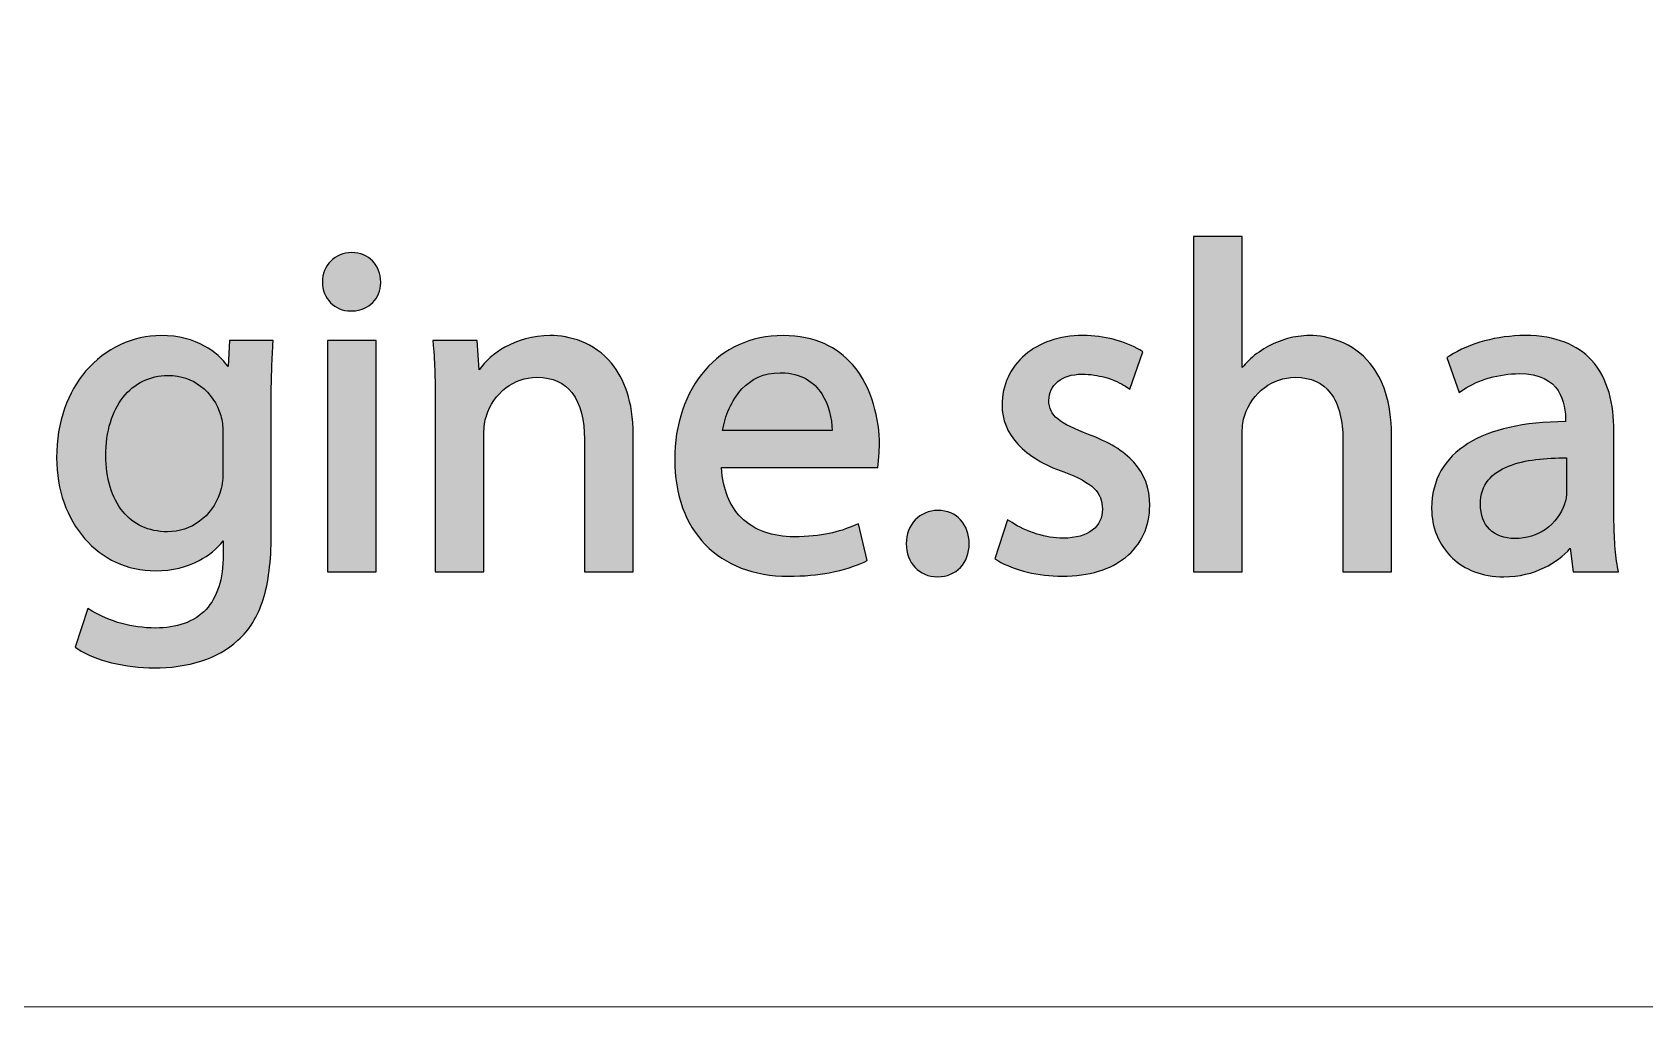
# Model space of a CAD drawing. Header units: millimetres. Extents: x -96.3 to -56.5, y -28.2 to 11.6.
# Drawn here: x -84.72 to -70.9, y -28.16 to -19.81 of the extents above; entities that cross this region are included whole.
import ezdxf

# ---------------------------------------------------------------- set-up
doc = ezdxf.new("R2010")
doc.units = ezdxf.units.MM
doc.header["$MEASUREMENT"] = 0
doc.layers.add('Layer 1', color=7, linetype='Continuous')

msp = doc.modelspace()

# ---------------------------------------------------------------- hatches: boundary and pattern name
at = {"layer": 'Layer 1', "true_color": 0x373435}
h = msp.add_hatch(color=250, dxfattribs=at)
edge = h.paths.add_edge_path()
edge.add_spline(control_points=[(-74.3822, -24.4318), (-74.3822, -24.4318), (-74.7641, -24.4318), (-74.7641, -24.4318), (-74.7641, -24.4318), (-74.7641, -21.5588), (-74.7641, -21.5588), (-74.7641, -21.5588), (-74.3471, -21.5588), (-74.3471, -21.5588), (-74.3471, -21.5588), (-74.3471, -22.6832), (-74.3471, -22.6832), (-74.3307, -22.6626), (-74.3129, -22.6428), (-74.2939, -22.624), (-74.2498, -22.5806), (-74.1988, -22.5422), (-74.143, -22.511), (-74.0871, -22.479), (-74.0257, -22.4524), (-73.9606, -22.4344), (-73.8999, -22.4176), (-73.8359, -22.408), (-73.7702, -22.408), (-73.6131, -22.408), (-73.4007, -22.4645), (-73.2505, -22.6487), (-73.1435, -22.7797), (-73.0683, -22.975), (-73.0683, -23.2599), (-73.0683, -23.2599), (-73.0683, -24.4318), (-73.0683, -24.4318), (-73.0683, -24.4318), (-73.4852, -24.4318), (-73.4852, -24.4318), (-73.4852, -24.4318), (-73.4852, -23.2991), (-73.4852, -23.2991), (-73.4852, -23.1407), (-73.5165, -22.9961), (-73.5929, -22.8981), (-73.6566, -22.8163), (-73.7539, -22.7658), (-73.8932, -22.7658), (-73.993, -22.7658), (-74.0827, -22.7994), (-74.1554, -22.8538), (-74.235, -22.9132), (-74.2946, -22.9975), (-74.3256, -23.0898), (-74.3256, -23.0898), (-74.3262, -23.0916), (-74.3262, -23.0916), (-74.3345, -23.1122), (-74.3399, -23.1342), (-74.3429, -23.1583), (-74.346, -23.1832), (-74.3471, -23.2117), (-74.3471, -23.2442), (-74.3471, -23.2442), (-74.3471, -24.4318), (-74.3471, -24.4318), (-74.3471, -24.4318), (-74.3822, -24.4318), (-74.3822, -24.4318)], knot_values=[0, 0, 0, 0, 0.0454545, 0.0454545, 0.0454545, 0.0909091, 0.0909091, 0.0909091, 0.1363636, 0.1363636, 0.1363636, 0.1818182, 0.1818182, 0.1818182, 0.2272727, 0.2272727, 0.2272727, 0.2727273, 0.2727273, 0.2727273, 0.3181818, 0.3181818, 0.3181818, 0.3636364, 0.3636364, 0.3636364, 0.4090909, 0.4090909, 0.4090909, 0.4545455, 0.4545455, 0.4545455, 0.5, 0.5, 0.5, 0.5454545, 0.5454545, 0.5454545, 0.5909091, 0.5909091, 0.5909091, 0.6363636, 0.6363636, 0.6363636, 0.6818182, 0.6818182, 0.6818182, 0.7272727, 0.7272727, 0.7272727, 0.7727273, 0.7727273, 0.7727273, 0.8181818, 0.8181818, 0.8181818, 0.8636364, 0.8636364, 0.8636364, 0.9090909, 0.9090909, 0.9090909, 0.9545455, 0.9545455, 0.9545455, 1, 1, 1, 1], degree=3, periodic=1)
h = msp.add_hatch(color=250, dxfattribs=at)
edge = h.paths.add_edge_path()
edge.add_spline(control_points=[(-82.1605, -21.7695), (-82.1158, -21.7247), (-82.0531, -21.6976), (-81.9806, -21.6976), (-81.9072, -21.6976), (-81.8459, -21.7243), (-81.8028, -21.7684), (-81.758, -21.8139), (-81.7329, -21.8778), (-81.7329, -21.9497), (-81.7329, -21.9497), (-81.7328, -21.9576), (-81.7328, -21.9576), (-81.7327, -22.0234), (-81.7569, -22.0818), (-81.7998, -22.1248), (-81.8423, -22.1674), (-81.9029, -22.1944), (-81.9762, -22.1971), (-81.9762, -22.1971), (-81.9879, -22.1973), (-81.9879, -22.1973), (-82.059, -22.1974), (-82.1195, -22.1704), (-82.1627, -22.1265), (-82.2068, -22.0817), (-82.2327, -22.0191), (-82.2327, -21.9497), (-82.2327, -21.8784), (-82.2058, -21.8148), (-82.1605, -21.7695)], knot_values=[0, 0, 0, 0, 0.1, 0.1, 0.1, 0.2, 0.2, 0.2, 0.3, 0.3, 0.3, 0.4, 0.4, 0.4, 0.5, 0.5, 0.5, 0.6, 0.6, 0.6, 0.7, 0.7, 0.7, 0.8, 0.8, 0.8, 0.9, 0.9, 0.9, 1, 1, 1, 1], degree=3, periodic=1)
h = msp.add_hatch(color=250, dxfattribs=at)
edge = h.paths.add_edge_path()
edge.add_spline(control_points=[(-83.0407, -22.6744), (-83.0407, -22.6744), (-83.0284, -22.4517), (-83.0284, -22.4517), (-83.0284, -22.4517), (-82.6538, -22.4517), (-82.6538, -22.4517), (-82.6538, -22.4517), (-82.656, -22.4887), (-82.656, -22.4887), (-82.66, -22.5581), (-82.6639, -22.6316), (-82.6668, -22.7146), (-82.6696, -22.7978), (-82.6716, -22.894), (-82.6716, -23.0115), (-82.6716, -23.0115), (-82.6716, -24.1203), (-82.6716, -24.1203), (-82.6716, -24.3431), (-82.694, -24.5236), (-82.7401, -24.6697), (-82.787, -24.8185), (-82.8588, -24.9322), (-82.9563, -25.0192), (-83.0452, -25.102), (-83.1519, -25.159), (-83.2649, -25.196), (-83.398, -25.2397), (-83.5407, -25.2564), (-83.6745, -25.2564), (-83.7949, -25.2564), (-83.9224, -25.2413), (-84.0393, -25.2124), (-84.1498, -25.185), (-84.2514, -25.1447), (-84.3295, -25.0926), (-84.3295, -25.0926), (-84.3517, -25.0777), (-84.3517, -25.0777), (-84.3517, -25.0777), (-84.2421, -24.7464), (-84.2421, -24.7464), (-84.2421, -24.7464), (-84.2045, -24.7697), (-84.2045, -24.7697), (-84.1386, -24.8105), (-84.0523, -24.8496), (-83.9503, -24.8769), (-83.8644, -24.8998), (-83.7672, -24.9144), (-83.6622, -24.9144), (-83.4846, -24.9144), (-83.3323, -24.866), (-83.2295, -24.7546), (-83.1367, -24.6538), (-83.0819, -24.5002), (-83.0819, -24.2825), (-83.0819, -24.2825), (-83.0819, -24.168), (-83.0819, -24.168), (-83.1364, -24.2342), (-83.206, -24.2925), (-83.2898, -24.3367), (-83.3928, -24.3909), (-83.5175, -24.424), (-83.6622, -24.424), (-83.9084, -24.424), (-84.1199, -24.32), (-84.2702, -24.1477), (-84.4214, -23.9744), (-84.5107, -23.7319), (-84.5107, -23.4568), (-84.5107, -23.1427), (-84.413, -22.8918), (-84.2625, -22.7145), (-84.093, -22.5147), (-83.8561, -22.408), (-83.6152, -22.408), (-83.4626, -22.408), (-83.3395, -22.4437), (-83.2423, -22.4977), (-83.1556, -22.5459), (-83.0893, -22.6088), (-83.0407, -22.6744)], knot_values=[0, 0, 0, 0, 0.0357143, 0.0357143, 0.0357143, 0.0714286, 0.0714286, 0.0714286, 0.1071429, 0.1071429, 0.1071429, 0.1428571, 0.1428571, 0.1428571, 0.1785714, 0.1785714, 0.1785714, 0.2142857, 0.2142857, 0.2142857, 0.25, 0.25, 0.25, 0.2857143, 0.2857143, 0.2857143, 0.3214286, 0.3214286, 0.3214286, 0.3571429, 0.3571429, 0.3571429, 0.3928571, 0.3928571, 0.3928571, 0.4285714, 0.4285714, 0.4285714, 0.4642857, 0.4642857, 0.4642857, 0.5, 0.5, 0.5, 0.5357143, 0.5357143, 0.5357143, 0.5714286, 0.5714286, 0.5714286, 0.6071429, 0.6071429, 0.6071429, 0.6428571, 0.6428571, 0.6428571, 0.6785714, 0.6785714, 0.6785714, 0.7142857, 0.7142857, 0.7142857, 0.75, 0.75, 0.75, 0.7857143, 0.7857143, 0.7857143, 0.8214286, 0.8214286, 0.8214286, 0.8571429, 0.8571429, 0.8571429, 0.8928571, 0.8928571, 0.8928571, 0.9285714, 0.9285714, 0.9285714, 0.9642857, 0.9642857, 0.9642857, 1, 1, 1, 1], degree=3, periodic=1)
h = msp.add_hatch(color=250, dxfattribs=at)
edge = h.paths.add_edge_path()
edge.add_spline(control_points=[(-81.7721, -22.4867), (-81.7721, -22.4867), (-81.7721, -24.4318), (-81.7721, -24.4318), (-81.7721, -24.4318), (-82.1891, -24.4318), (-82.1891, -24.4318), (-82.1891, -24.4318), (-82.1891, -22.4517), (-82.1891, -22.4517), (-82.1891, -22.4517), (-81.7721, -22.4517), (-81.7721, -22.4517), (-81.7721, -22.4517), (-81.7721, -22.4867), (-81.7721, -22.4867)], knot_values=[0, 0, 0, 0, 0.2, 0.2, 0.2, 0.4, 0.4, 0.4, 0.6, 0.6, 0.6, 0.8, 0.8, 0.8, 1, 1, 1, 1], degree=3, periodic=1)
h = msp.add_hatch(color=250, dxfattribs=at)
edge = h.paths.add_edge_path()
edge.add_spline(control_points=[(-80.883, -24.4318), (-80.883, -24.4318), (-81.2648, -24.4318), (-81.2648, -24.4318), (-81.2648, -24.4318), (-81.2648, -23.0037), (-81.2648, -23.0037), (-81.2648, -22.9036), (-81.2659, -22.8137), (-81.2685, -22.7313), (-81.2711, -22.6481), (-81.2754, -22.5688), (-81.2816, -22.4893), (-81.2816, -22.4893), (-81.2844, -22.4517), (-81.2844, -22.4517), (-81.2844, -22.4517), (-80.9047, -22.4517), (-80.9047, -22.4517), (-80.9047, -22.4517), (-80.8897, -22.7026), (-80.8897, -22.7026), (-80.8351, -22.6291), (-80.7605, -22.5604), (-80.6683, -22.5081), (-80.5613, -22.4472), (-80.4301, -22.408), (-80.2787, -22.408), (-80.1176, -22.408), (-79.9043, -22.4642), (-79.7533, -22.646), (-79.6449, -22.7766), (-79.569, -22.9714), (-79.569, -23.2555), (-79.569, -23.2555), (-79.569, -24.4318), (-79.569, -24.4318), (-79.569, -24.4318), (-79.986, -24.4318), (-79.986, -24.4318), (-79.986, -24.4318), (-79.986, -23.2957), (-79.986, -23.2957), (-79.986, -23.1376), (-80.0172, -22.9942), (-80.0934, -22.897), (-80.157, -22.8158), (-80.2543, -22.7658), (-80.394, -22.7658), (-80.4954, -22.7658), (-80.5861, -22.8005), (-80.659, -22.8561), (-80.7385, -22.9169), (-80.7973, -23.003), (-80.8261, -23.0968), (-80.8261, -23.0968), (-80.8266, -23.0982), (-80.8266, -23.0982), (-80.8407, -23.1377), (-80.8479, -23.1918), (-80.8479, -23.2476), (-80.8479, -23.2476), (-80.8479, -24.4318), (-80.8479, -24.4318), (-80.8479, -24.4318), (-80.883, -24.4318), (-80.883, -24.4318)], knot_values=[0, 0, 0, 0, 0.0454545, 0.0454545, 0.0454545, 0.0909091, 0.0909091, 0.0909091, 0.1363636, 0.1363636, 0.1363636, 0.1818182, 0.1818182, 0.1818182, 0.2272727, 0.2272727, 0.2272727, 0.2727273, 0.2727273, 0.2727273, 0.3181818, 0.3181818, 0.3181818, 0.3636364, 0.3636364, 0.3636364, 0.4090909, 0.4090909, 0.4090909, 0.4545455, 0.4545455, 0.4545455, 0.5, 0.5, 0.5, 0.5454545, 0.5454545, 0.5454545, 0.5909091, 0.5909091, 0.5909091, 0.6363636, 0.6363636, 0.6363636, 0.6818182, 0.6818182, 0.6818182, 0.7272727, 0.7272727, 0.7272727, 0.7727273, 0.7727273, 0.7727273, 0.8181818, 0.8181818, 0.8181818, 0.8636364, 0.8636364, 0.8636364, 0.9090909, 0.9090909, 0.9090909, 0.9545455, 0.9545455, 0.9545455, 1, 1, 1, 1], degree=3, periodic=1)
h = msp.add_hatch(color=250, dxfattribs=at)
edge = h.paths.add_edge_path()
edge.add_spline(control_points=[(-77.4667, -23.4854), (-77.4667, -23.4854), (-77.4723, -23.54), (-77.4723, -23.54), (-77.4723, -23.54), (-78.8104, -23.54), (-78.8104, -23.54), (-78.8006, -23.7307), (-78.7388, -23.8703), (-78.6448, -23.9652), (-78.5306, -24.0806), (-78.3673, -24.1323), (-78.1909, -24.1323), (-78.069, -24.1323), (-77.9717, -24.122), (-77.8894, -24.1049), (-77.8075, -24.0879), (-77.7391, -24.0639), (-77.6754, -24.0366), (-77.6754, -24.0366), (-77.6373, -24.0203), (-77.6373, -24.0203), (-77.6373, -24.0203), (-77.5616, -24.3371), (-77.5616, -24.3371), (-77.5616, -24.3371), (-77.588, -24.3492), (-77.588, -24.3492), (-77.659, -24.3815), (-77.7587, -24.4162), (-77.8871, -24.4402), (-77.9864, -24.4587), (-78.1033, -24.4709), (-78.2379, -24.4709), (-78.5387, -24.4709), (-78.7804, -24.3727), (-78.9482, -24.2006), (-79.1195, -24.0251), (-79.2128, -23.7735), (-79.2128, -23.4725), (-79.2128, -23.1685), (-79.1205, -22.8969), (-78.9527, -22.7043), (-78.7925, -22.5201), (-78.5638, -22.408), (-78.2816, -22.408), (-78.0073, -22.408), (-77.8172, -22.5106), (-77.6891, -22.6566), (-77.5153, -22.8547), (-77.4576, -23.133), (-77.4576, -23.3427), (-77.4576, -23.4012), (-77.4629, -23.4496), (-77.4667, -23.4854)], knot_values=[0, 0, 0, 0, 0.0555556, 0.0555556, 0.0555556, 0.1111111, 0.1111111, 0.1111111, 0.1666667, 0.1666667, 0.1666667, 0.2222222, 0.2222222, 0.2222222, 0.2777778, 0.2777778, 0.2777778, 0.3333333, 0.3333333, 0.3333333, 0.3888889, 0.3888889, 0.3888889, 0.4444444, 0.4444444, 0.4444444, 0.5, 0.5, 0.5, 0.5555556, 0.5555556, 0.5555556, 0.6111111, 0.6111111, 0.6111111, 0.6666667, 0.6666667, 0.6666667, 0.7222222, 0.7222222, 0.7222222, 0.7777778, 0.7777778, 0.7777778, 0.8333333, 0.8333333, 0.8333333, 0.8888889, 0.8888889, 0.8888889, 0.9444444, 0.9444444, 0.9444444, 1, 1, 1, 1], degree=3, periodic=1)
h = msp.add_hatch(color=250, dxfattribs=at)
edge = h.paths.add_edge_path()
edge.add_spline(control_points=[(-76.1878, -24.436), (-76.285, -24.4124), (-76.3725, -24.378), (-76.444, -24.3364), (-76.444, -24.3364), (-76.4684, -24.3221), (-76.4684, -24.3221), (-76.4684, -24.3221), (-76.3594, -23.9866), (-76.3594, -23.9866), (-76.3594, -23.9866), (-76.3212, -24.0116), (-76.3212, -24.0116), (-76.2678, -24.0464), (-76.1914, -24.0829), (-76.1055, -24.1088), (-76.0349, -24.1305), (-75.958, -24.1445), (-75.8826, -24.1445), (-75.7708, -24.1445), (-75.688, -24.1187), (-75.6328, -24.0765), (-75.5744, -24.0319), (-75.5462, -23.9674), (-75.5462, -23.8954), (-75.5462, -23.8226), (-75.5676, -23.7662), (-75.6168, -23.7184), (-75.6694, -23.667), (-75.7542, -23.6228), (-75.8775, -23.5771), (-76.0513, -23.5154), (-76.1811, -23.4358), (-76.2685, -23.3425), (-76.3614, -23.2431), (-76.4066, -23.1287), (-76.4066, -23.0037), (-76.4066, -22.8347), (-76.336, -22.681), (-76.2077, -22.5719), (-76.0887, -22.4706), (-75.92, -22.408), (-75.7125, -22.408), (-75.6195, -22.408), (-75.5314, -22.4204), (-75.453, -22.4402), (-75.3625, -22.463), (-75.2842, -22.496), (-75.2247, -22.5317), (-75.2247, -22.5317), (-75.2004, -22.5462), (-75.2004, -22.5462), (-75.2004, -22.5462), (-75.3111, -22.8663), (-75.3111, -22.8663), (-75.3111, -22.8663), (-75.3483, -22.843), (-75.3483, -22.843), (-75.3889, -22.8176), (-75.4496, -22.7871), (-75.526, -22.7656), (-75.5825, -22.7498), (-75.6479, -22.7389), (-75.7204, -22.7389), (-75.8102, -22.7389), (-75.8805, -22.7631), (-75.9286, -22.8021), (-75.9786, -22.8427), (-76.0053, -22.9002), (-76.0053, -22.9634), (-76.0053, -23.0313), (-75.9805, -23.0805), (-75.9295, -23.1225), (-75.8734, -23.1688), (-75.7853, -23.2089), (-75.6643, -23.2551), (-75.4939, -23.3202), (-75.364, -23.3962), (-75.2761, -23.4935), (-75.186, -23.5928), (-75.1404, -23.713), (-75.1404, -23.8641), (-75.1404, -24.046), (-75.2128, -24.201), (-75.348, -24.3091), (-75.4758, -24.4113), (-75.6598, -24.4709), (-75.8904, -24.4709), (-75.9947, -24.4709), (-76.0957, -24.4582), (-76.1878, -24.436)], knot_values=[0, 0, 0, 0, 0.0333333, 0.0333333, 0.0333333, 0.0666667, 0.0666667, 0.0666667, 0.1, 0.1, 0.1, 0.1333333, 0.1333333, 0.1333333, 0.1666667, 0.1666667, 0.1666667, 0.2, 0.2, 0.2, 0.2333333, 0.2333333, 0.2333333, 0.2666667, 0.2666667, 0.2666667, 0.3, 0.3, 0.3, 0.3333333, 0.3333333, 0.3333333, 0.3666667, 0.3666667, 0.3666667, 0.4, 0.4, 0.4, 0.4333333, 0.4333333, 0.4333333, 0.4666667, 0.4666667, 0.4666667, 0.5, 0.5, 0.5, 0.5333333, 0.5333333, 0.5333333, 0.5666667, 0.5666667, 0.5666667, 0.6, 0.6, 0.6, 0.6333333, 0.6333333, 0.6333333, 0.6666667, 0.6666667, 0.6666667, 0.7, 0.7, 0.7, 0.7333333, 0.7333333, 0.7333333, 0.7666667, 0.7666667, 0.7666667, 0.8, 0.8, 0.8, 0.8333333, 0.8333333, 0.8333333, 0.8666667, 0.8666667, 0.8666667, 0.9, 0.9, 0.9, 0.9333333, 0.9333333, 0.9333333, 0.9666667, 0.9666667, 0.9666667, 1, 1, 1, 1], degree=3, periodic=1)
h = msp.add_hatch(color=250, dxfattribs=at)
edge = h.paths.add_edge_path()
edge.add_spline(control_points=[(-71.1549, -24.1791), (-71.15, -24.2557), (-71.1423, -24.3276), (-71.1309, -24.3905), (-71.1309, -24.3905), (-71.1236, -24.4318), (-71.1236, -24.4318), (-71.1236, -24.4318), (-71.5121, -24.4318), (-71.5121, -24.4318), (-71.5121, -24.4318), (-71.5354, -24.2311), (-71.5354, -24.2311), (-71.5927, -24.2951), (-71.6676, -24.3535), (-71.7575, -24.3973), (-71.8561, -24.4451), (-71.9728, -24.4754), (-72.1042, -24.4754), (-72.2943, -24.4754), (-72.4419, -24.4122), (-72.5455, -24.315), (-72.6643, -24.2036), (-72.7244, -24.0476), (-72.7244, -23.891), (-72.7244, -23.891), (-72.7244, -23.8875), (-72.7244, -23.8875), (-72.7233, -23.6466), (-72.6156, -23.4596), (-72.4126, -23.3333), (-72.2182, -23.2124), (-71.9357, -23.1479), (-71.5753, -23.1455), (-71.5753, -23.1455), (-71.5753, -23.1413), (-71.5753, -23.1413), (-71.5753, -23.0671), (-71.5854, -22.9634), (-71.6401, -22.8803), (-71.6938, -22.7986), (-71.7934, -22.7344), (-71.9743, -22.7344), (-72.0593, -22.7344), (-72.1462, -22.7474), (-72.2277, -22.7708), (-72.3106, -22.7943), (-72.388, -22.8288), (-72.452, -22.8707), (-72.452, -22.8707), (-72.4895, -22.8953), (-72.4895, -22.8953), (-72.4895, -22.8953), (-72.5927, -22.5975), (-72.5927, -22.5975), (-72.5927, -22.5975), (-72.5695, -22.5826), (-72.5695, -22.5826), (-72.4859, -22.5287), (-72.383, -22.484), (-72.2698, -22.4536), (-72.1618, -22.4245), (-72.0436, -22.408), (-71.9229, -22.408), (-71.6541, -22.408), (-71.4738, -22.4902), (-71.3561, -22.6167), (-71.2082, -22.7759), (-71.1616, -23.0029), (-71.1616, -23.2241), (-71.1616, -23.2241), (-71.1616, -23.9391), (-71.1616, -23.9391), (-71.1616, -24.0214), (-71.1597, -24.1027), (-71.1549, -24.1791)], knot_values=[0, 0, 0, 0, 0.04, 0.04, 0.04, 0.08, 0.08, 0.08, 0.12, 0.12, 0.12, 0.16, 0.16, 0.16, 0.2, 0.2, 0.2, 0.24, 0.24, 0.24, 0.28, 0.28, 0.28, 0.32, 0.32, 0.32, 0.36, 0.36, 0.36, 0.4, 0.4, 0.4, 0.44, 0.44, 0.44, 0.48, 0.48, 0.48, 0.52, 0.52, 0.52, 0.56, 0.56, 0.56, 0.6, 0.6, 0.6, 0.64, 0.64, 0.64, 0.68, 0.68, 0.68, 0.72, 0.72, 0.72, 0.76, 0.76, 0.76, 0.8, 0.8, 0.8, 0.84, 0.84, 0.84, 0.88, 0.88, 0.88, 0.92, 0.92, 0.92, 0.96, 0.96, 0.96, 1, 1, 1, 1], degree=3, periodic=1)
h = msp.add_hatch(color=250, dxfattribs=at)
edge = h.paths.add_edge_path()
edge.add_spline(control_points=[(-83.092, -23.6762), (-83.0873, -23.6447), (-83.0852, -23.6128), (-83.0852, -23.5832), (-83.0852, -23.5832), (-83.0852, -23.2397), (-83.0852, -23.2397), (-83.0852, -23.2113), (-83.0863, -23.185), (-83.0892, -23.1608), (-83.0919, -23.1371), (-83.0966, -23.1145), (-83.1036, -23.0929), (-83.1345, -22.9932), (-83.1932, -22.9032), (-83.2761, -22.8405), (-83.3502, -22.7845), (-83.4444, -22.75), (-83.5559, -22.75), (-83.7123, -22.75), (-83.8463, -22.8172), (-83.9403, -22.9368), (-84.034, -23.056), (-84.0892, -23.2276), (-84.0892, -23.4379), (-84.0892, -23.6266), (-84.0398, -23.7983), (-83.9415, -23.9178), (-83.8541, -24.0239), (-83.7265, -24.0898), (-83.5593, -24.0898), (-83.4591, -24.0898), (-83.3633, -24.0577), (-83.2845, -23.9994), (-83.2073, -23.9424), (-83.1457, -23.86), (-83.1113, -23.7579), (-83.1027, -23.7324), (-83.0963, -23.7045), (-83.092, -23.6762)], knot_values=[0, 0, 0, 0, 0.0769231, 0.0769231, 0.0769231, 0.1538462, 0.1538462, 0.1538462, 0.2307692, 0.2307692, 0.2307692, 0.3076923, 0.3076923, 0.3076923, 0.3846154, 0.3846154, 0.3846154, 0.4615385, 0.4615385, 0.4615385, 0.5384615, 0.5384615, 0.5384615, 0.6153846, 0.6153846, 0.6153846, 0.6923077, 0.6923077, 0.6923077, 0.7692308, 0.7692308, 0.7692308, 0.8461538, 0.8461538, 0.8461538, 0.9230769, 0.9230769, 0.9230769, 1, 1, 1, 1], degree=3, periodic=1)
h = msp.add_hatch(color=250, dxfattribs=at)
edge = h.paths.add_edge_path()
edge.add_spline(control_points=[(-78.6358, -22.8653), (-78.7289, -22.964), (-78.7813, -23.0996), (-78.8017, -23.2204), (-78.8017, -23.2204), (-77.8626, -23.2204), (-77.8626, -23.2204), (-77.8659, -23.1209), (-77.8901, -23.0026), (-77.9519, -22.9069), (-78.0172, -22.8059), (-78.1262, -22.7291), (-78.3, -22.7266), (-78.3, -22.7266), (-78.3095, -22.7265), (-78.3095, -22.7265), (-78.4512, -22.7266), (-78.5583, -22.7832), (-78.6358, -22.8653)], knot_values=[0, 0, 0, 0, 0.1666667, 0.1666667, 0.1666667, 0.3333333, 0.3333333, 0.3333333, 0.5, 0.5, 0.5, 0.6666667, 0.6666667, 0.6666667, 0.8333333, 0.8333333, 0.8333333, 1, 1, 1, 1], degree=3, periodic=1)
h = msp.add_hatch(color=250, dxfattribs=at)
edge = h.paths.add_edge_path()
edge.add_spline(control_points=[(-71.572, -23.8009), (-71.5692, -23.7849), (-71.5675, -23.7688), (-71.5675, -23.7534), (-71.5675, -23.7534), (-71.5675, -23.4566), (-71.5675, -23.4566), (-71.7429, -23.4553), (-71.9256, -23.4714), (-72.0661, -23.5276), (-72.2077, -23.5844), (-72.3062, -23.6841), (-72.3062, -23.8518), (-72.3062, -23.948), (-72.2767, -24.0196), (-72.2291, -24.0678), (-72.1758, -24.1216), (-72.0984, -24.1479), (-72.0135, -24.1479), (-71.9071, -24.1479), (-71.8186, -24.117), (-71.7495, -24.0692), (-71.6684, -24.0132), (-71.613, -23.9333), (-71.5857, -23.8529), (-71.5799, -23.8361), (-71.5752, -23.8183), (-71.572, -23.8009)], knot_values=[0, 0, 0, 0, 0.1111111, 0.1111111, 0.1111111, 0.2222222, 0.2222222, 0.2222222, 0.3333333, 0.3333333, 0.3333333, 0.4444444, 0.4444444, 0.4444444, 0.5555556, 0.5555556, 0.5555556, 0.6666667, 0.6666667, 0.6666667, 0.7777778, 0.7777778, 0.7777778, 0.8888889, 0.8888889, 0.8888889, 1, 1, 1, 1], degree=3, periodic=1)
h = msp.add_hatch(color=250, dxfattribs=at)
edge = h.paths.add_edge_path()
edge.add_spline(control_points=[(-76.7634, -24.396), (-76.8106, -24.4456), (-76.8776, -24.4754), (-76.959, -24.4754), (-77.0378, -24.4754), (-77.1048, -24.4451), (-77.1523, -24.3946), (-77.2001, -24.3437), (-77.2279, -24.2727), (-77.2279, -24.192), (-77.2279, -24.1096), (-77.1995, -24.0389), (-77.1515, -23.9886), (-77.103, -23.9374), (-77.0345, -23.9074), (-76.9556, -23.9074), (-76.8764, -23.9074), (-76.8094, -23.9371), (-76.7621, -23.9879), (-76.715, -24.0384), (-76.6878, -24.1094), (-76.6878, -24.192), (-76.6878, -24.2733), (-76.7147, -24.345), (-76.7634, -24.396)], knot_values=[0, 0, 0, 0, 0.125, 0.125, 0.125, 0.25, 0.25, 0.25, 0.375, 0.375, 0.375, 0.5, 0.5, 0.5, 0.625, 0.625, 0.625, 0.75, 0.75, 0.75, 0.875, 0.875, 0.875, 1, 1, 1, 1], degree=3, periodic=1)

# ---------------------------------------------------------------- linework, layer by layer
at = {"layer": 'Layer 1', "color": 250, "lineweight": 18}
msp.add_open_spline([(-94.2786, 11.6397), (-94.2786, 11.6397), (-58.4786, 11.6397), (-58.4786, 11.6397), (-57.3786, 11.6397), (-56.4786, 10.7397), (-56.4786, 9.6396), (-56.4786, 9.6396), (-56.4786, -26.1603), (-56.4786, -26.1603), (-56.4786, -27.2603), (-57.3786, -28.1603), (-58.4786, -28.1603), (-58.4786, -28.1603), (-94.2786, -28.1603), (-94.2786, -28.1603), (-95.3786, -28.1603), (-96.2786, -27.2603), (-96.2786, -26.1603), (-96.2786, -26.1603), (-96.2786, 9.6396), (-96.2786, 9.6396), (-96.2786, 10.7397), (-95.3786, 11.6397), (-94.2786, 11.6397)], degree=3, knots=[0, 0, 0, 0, 0.125, 0.125, 0.125, 0.25, 0.25, 0.25, 0.375, 0.375, 0.375, 0.5, 0.5, 0.5, 0.625, 0.625, 0.625, 0.75, 0.75, 0.75, 0.875, 0.875, 0.875, 1, 1, 1, 1], dxfattribs=at)
at = {"layer": 'Layer 1', "color": 250}
for points, knots in [([(-74.3822, -24.4318), (-74.3822, -24.4318), (-74.7641, -24.4318), (-74.7641, -24.4318), (-74.7641, -24.4318), (-74.7641, -21.5588), (-74.7641, -21.5588), (-74.7641, -21.5588), (-74.3471, -21.5588), (-74.3471, -21.5588), (-74.3471, -21.5588), (-74.3471, -22.6832), (-74.3471, -22.6832), (-74.3307, -22.6626), (-74.3129, -22.6428), (-74.2939, -22.624), (-74.2498, -22.5806), (-74.1988, -22.5422), (-74.143, -22.511), (-74.0871, -22.479), (-74.0257, -22.4524), (-73.9606, -22.4344), (-73.8999, -22.4176), (-73.8359, -22.408), (-73.7702, -22.408), (-73.6131, -22.408), (-73.4007, -22.4645), (-73.2505, -22.6487), (-73.1435, -22.7797), (-73.0683, -22.975), (-73.0683, -23.2599), (-73.0683, -23.2599), (-73.0683, -24.4318), (-73.0683, -24.4318), (-73.0683, -24.4318), (-73.4852, -24.4318), (-73.4852, -24.4318), (-73.4852, -24.4318), (-73.4852, -23.2991), (-73.4852, -23.2991), (-73.4852, -23.1407), (-73.5165, -22.9961), (-73.5929, -22.8981), (-73.6566, -22.8163), (-73.7539, -22.7658), (-73.8932, -22.7658), (-73.993, -22.7658), (-74.0827, -22.7994), (-74.1554, -22.8538), (-74.235, -22.9132), (-74.2946, -22.9975), (-74.3256, -23.0898), (-74.3256, -23.0898), (-74.3262, -23.0916), (-74.3262, -23.0916), (-74.3345, -23.1122), (-74.3399, -23.1342), (-74.3429, -23.1583), (-74.346, -23.1832), (-74.3471, -23.2117), (-74.3471, -23.2442), (-74.3471, -23.2442), (-74.3471, -24.4318), (-74.3471, -24.4318), (-74.3471, -24.4318), (-74.3822, -24.4318), (-74.3822, -24.4318)], [0, 0, 0, 0, 0.0454545, 0.0454545, 0.0454545, 0.0909091, 0.0909091, 0.0909091, 0.1363636, 0.1363636, 0.1363636, 0.1818182, 0.1818182, 0.1818182, 0.2272727, 0.2272727, 0.2272727, 0.2727273, 0.2727273, 0.2727273, 0.3181818, 0.3181818, 0.3181818, 0.3636364, 0.3636364, 0.3636364, 0.4090909, 0.4090909, 0.4090909, 0.4545455, 0.4545455, 0.4545455, 0.5, 0.5, 0.5, 0.5454545, 0.5454545, 0.5454545, 0.5909091, 0.5909091, 0.5909091, 0.6363636, 0.6363636, 0.6363636, 0.6818182, 0.6818182, 0.6818182, 0.7272727, 0.7272727, 0.7272727, 0.7727273, 0.7727273, 0.7727273, 0.8181818, 0.8181818, 0.8181818, 0.8636364, 0.8636364, 0.8636364, 0.9090909, 0.9090909, 0.9090909, 0.9545455, 0.9545455, 0.9545455, 1, 1, 1, 1]), ([(-82.1605, -21.7695), (-82.1158, -21.7247), (-82.0531, -21.6976), (-81.9806, -21.6976), (-81.9072, -21.6976), (-81.8459, -21.7243), (-81.8028, -21.7684), (-81.758, -21.8139), (-81.7329, -21.8778), (-81.7329, -21.9497), (-81.7329, -21.9497), (-81.7328, -21.9576), (-81.7328, -21.9576), (-81.7327, -22.0234), (-81.7569, -22.0818), (-81.7998, -22.1248), (-81.8423, -22.1674), (-81.9029, -22.1944), (-81.9762, -22.1971), (-81.9762, -22.1971), (-81.9879, -22.1973), (-81.9879, -22.1973), (-82.059, -22.1974), (-82.1195, -22.1704), (-82.1627, -22.1265), (-82.2068, -22.0817), (-82.2327, -22.0191), (-82.2327, -21.9497), (-82.2327, -21.8784), (-82.2058, -21.8148), (-82.1605, -21.7695)], [0, 0, 0, 0, 0.1, 0.1, 0.1, 0.2, 0.2, 0.2, 0.3, 0.3, 0.3, 0.4, 0.4, 0.4, 0.5, 0.5, 0.5, 0.6, 0.6, 0.6, 0.7, 0.7, 0.7, 0.8, 0.8, 0.8, 0.9, 0.9, 0.9, 1, 1, 1, 1]), ([(-83.0407, -22.6744), (-83.0407, -22.6744), (-83.0284, -22.4517), (-83.0284, -22.4517), (-83.0284, -22.4517), (-82.6538, -22.4517), (-82.6538, -22.4517), (-82.6538, -22.4517), (-82.656, -22.4887), (-82.656, -22.4887), (-82.66, -22.5581), (-82.6639, -22.6316), (-82.6668, -22.7146), (-82.6696, -22.7978), (-82.6716, -22.894), (-82.6716, -23.0115), (-82.6716, -23.0115), (-82.6716, -24.1203), (-82.6716, -24.1203), (-82.6716, -24.3431), (-82.694, -24.5236), (-82.7401, -24.6697), (-82.787, -24.8185), (-82.8588, -24.9322), (-82.9563, -25.0192), (-83.0452, -25.102), (-83.1519, -25.159), (-83.2649, -25.196), (-83.398, -25.2397), (-83.5407, -25.2564), (-83.6745, -25.2564), (-83.7949, -25.2564), (-83.9224, -25.2413), (-84.0393, -25.2124), (-84.1498, -25.185), (-84.2514, -25.1447), (-84.3295, -25.0926), (-84.3295, -25.0926), (-84.3517, -25.0777), (-84.3517, -25.0777), (-84.3517, -25.0777), (-84.2421, -24.7464), (-84.2421, -24.7464), (-84.2421, -24.7464), (-84.2045, -24.7697), (-84.2045, -24.7697), (-84.1386, -24.8105), (-84.0523, -24.8496), (-83.9503, -24.8769), (-83.8644, -24.8998), (-83.7672, -24.9144), (-83.6622, -24.9144), (-83.4846, -24.9144), (-83.3323, -24.866), (-83.2295, -24.7546), (-83.1367, -24.6538), (-83.0819, -24.5002), (-83.0819, -24.2825), (-83.0819, -24.2825), (-83.0819, -24.168), (-83.0819, -24.168), (-83.1364, -24.2342), (-83.206, -24.2925), (-83.2898, -24.3367), (-83.3928, -24.3909), (-83.5175, -24.424), (-83.6622, -24.424), (-83.9084, -24.424), (-84.1199, -24.32), (-84.2702, -24.1477), (-84.4214, -23.9744), (-84.5107, -23.7319), (-84.5107, -23.4568), (-84.5107, -23.1427), (-84.413, -22.8918), (-84.2625, -22.7145), (-84.093, -22.5147), (-83.8561, -22.408), (-83.6152, -22.408), (-83.4626, -22.408), (-83.3395, -22.4437), (-83.2423, -22.4977), (-83.1556, -22.5459), (-83.0893, -22.6088), (-83.0407, -22.6744)], [0, 0, 0, 0, 0.0357143, 0.0357143, 0.0357143, 0.0714286, 0.0714286, 0.0714286, 0.1071429, 0.1071429, 0.1071429, 0.1428571, 0.1428571, 0.1428571, 0.1785714, 0.1785714, 0.1785714, 0.2142857, 0.2142857, 0.2142857, 0.25, 0.25, 0.25, 0.2857143, 0.2857143, 0.2857143, 0.3214286, 0.3214286, 0.3214286, 0.3571429, 0.3571429, 0.3571429, 0.3928571, 0.3928571, 0.3928571, 0.4285714, 0.4285714, 0.4285714, 0.4642857, 0.4642857, 0.4642857, 0.5, 0.5, 0.5, 0.5357143, 0.5357143, 0.5357143, 0.5714286, 0.5714286, 0.5714286, 0.6071429, 0.6071429, 0.6071429, 0.6428571, 0.6428571, 0.6428571, 0.6785714, 0.6785714, 0.6785714, 0.7142857, 0.7142857, 0.7142857, 0.75, 0.75, 0.75, 0.7857143, 0.7857143, 0.7857143, 0.8214286, 0.8214286, 0.8214286, 0.8571429, 0.8571429, 0.8571429, 0.8928571, 0.8928571, 0.8928571, 0.9285714, 0.9285714, 0.9285714, 0.9642857, 0.9642857, 0.9642857, 1, 1, 1, 1]), ([(-81.7721, -22.4867), (-81.7721, -22.4867), (-81.7721, -24.4318), (-81.7721, -24.4318), (-81.7721, -24.4318), (-82.1891, -24.4318), (-82.1891, -24.4318), (-82.1891, -24.4318), (-82.1891, -22.4517), (-82.1891, -22.4517), (-82.1891, -22.4517), (-81.7721, -22.4517), (-81.7721, -22.4517), (-81.7721, -22.4517), (-81.7721, -22.4867), (-81.7721, -22.4867)], [0, 0, 0, 0, 0.2, 0.2, 0.2, 0.4, 0.4, 0.4, 0.6, 0.6, 0.6, 0.8, 0.8, 0.8, 1, 1, 1, 1]), ([(-80.883, -24.4318), (-80.883, -24.4318), (-81.2648, -24.4318), (-81.2648, -24.4318), (-81.2648, -24.4318), (-81.2648, -23.0037), (-81.2648, -23.0037), (-81.2648, -22.9036), (-81.2659, -22.8137), (-81.2685, -22.7313), (-81.2711, -22.6481), (-81.2754, -22.5688), (-81.2816, -22.4893), (-81.2816, -22.4893), (-81.2844, -22.4517), (-81.2844, -22.4517), (-81.2844, -22.4517), (-80.9047, -22.4517), (-80.9047, -22.4517), (-80.9047, -22.4517), (-80.8897, -22.7026), (-80.8897, -22.7026), (-80.8351, -22.6291), (-80.7605, -22.5604), (-80.6683, -22.5081), (-80.5613, -22.4472), (-80.4301, -22.408), (-80.2787, -22.408), (-80.1176, -22.408), (-79.9043, -22.4642), (-79.7533, -22.646), (-79.6449, -22.7766), (-79.569, -22.9714), (-79.569, -23.2555), (-79.569, -23.2555), (-79.569, -24.4318), (-79.569, -24.4318), (-79.569, -24.4318), (-79.986, -24.4318), (-79.986, -24.4318), (-79.986, -24.4318), (-79.986, -23.2957), (-79.986, -23.2957), (-79.986, -23.1376), (-80.0172, -22.9942), (-80.0934, -22.897), (-80.157, -22.8158), (-80.2543, -22.7658), (-80.394, -22.7658), (-80.4954, -22.7658), (-80.5861, -22.8005), (-80.659, -22.8561), (-80.7385, -22.9169), (-80.7973, -23.003), (-80.8261, -23.0968), (-80.8261, -23.0968), (-80.8266, -23.0982), (-80.8266, -23.0982), (-80.8407, -23.1377), (-80.8479, -23.1918), (-80.8479, -23.2476), (-80.8479, -23.2476), (-80.8479, -24.4318), (-80.8479, -24.4318), (-80.8479, -24.4318), (-80.883, -24.4318), (-80.883, -24.4318)], [0, 0, 0, 0, 0.0454545, 0.0454545, 0.0454545, 0.0909091, 0.0909091, 0.0909091, 0.1363636, 0.1363636, 0.1363636, 0.1818182, 0.1818182, 0.1818182, 0.2272727, 0.2272727, 0.2272727, 0.2727273, 0.2727273, 0.2727273, 0.3181818, 0.3181818, 0.3181818, 0.3636364, 0.3636364, 0.3636364, 0.4090909, 0.4090909, 0.4090909, 0.4545455, 0.4545455, 0.4545455, 0.5, 0.5, 0.5, 0.5454545, 0.5454545, 0.5454545, 0.5909091, 0.5909091, 0.5909091, 0.6363636, 0.6363636, 0.6363636, 0.6818182, 0.6818182, 0.6818182, 0.7272727, 0.7272727, 0.7272727, 0.7727273, 0.7727273, 0.7727273, 0.8181818, 0.8181818, 0.8181818, 0.8636364, 0.8636364, 0.8636364, 0.9090909, 0.9090909, 0.9090909, 0.9545455, 0.9545455, 0.9545455, 1, 1, 1, 1]), ([(-77.4667, -23.4854), (-77.4667, -23.4854), (-77.4723, -23.54), (-77.4723, -23.54), (-77.4723, -23.54), (-78.8104, -23.54), (-78.8104, -23.54), (-78.8006, -23.7307), (-78.7388, -23.8703), (-78.6448, -23.9652), (-78.5306, -24.0806), (-78.3673, -24.1323), (-78.1909, -24.1323), (-78.069, -24.1323), (-77.9717, -24.122), (-77.8894, -24.1049), (-77.8075, -24.0879), (-77.7391, -24.0639), (-77.6754, -24.0366), (-77.6754, -24.0366), (-77.6373, -24.0203), (-77.6373, -24.0203), (-77.6373, -24.0203), (-77.5616, -24.3371), (-77.5616, -24.3371), (-77.5616, -24.3371), (-77.588, -24.3492), (-77.588, -24.3492), (-77.659, -24.3815), (-77.7587, -24.4162), (-77.8871, -24.4402), (-77.9864, -24.4587), (-78.1033, -24.4709), (-78.2379, -24.4709), (-78.5387, -24.4709), (-78.7804, -24.3727), (-78.9482, -24.2006), (-79.1195, -24.0251), (-79.2128, -23.7735), (-79.2128, -23.4725), (-79.2128, -23.1685), (-79.1205, -22.8969), (-78.9527, -22.7043), (-78.7925, -22.5201), (-78.5638, -22.408), (-78.2816, -22.408), (-78.0073, -22.408), (-77.8172, -22.5106), (-77.6891, -22.6566), (-77.5153, -22.8547), (-77.4576, -23.133), (-77.4576, -23.3427), (-77.4576, -23.4012), (-77.4629, -23.4496), (-77.4667, -23.4854)], [0, 0, 0, 0, 0.0555556, 0.0555556, 0.0555556, 0.1111111, 0.1111111, 0.1111111, 0.1666667, 0.1666667, 0.1666667, 0.2222222, 0.2222222, 0.2222222, 0.2777778, 0.2777778, 0.2777778, 0.3333333, 0.3333333, 0.3333333, 0.3888889, 0.3888889, 0.3888889, 0.4444444, 0.4444444, 0.4444444, 0.5, 0.5, 0.5, 0.5555556, 0.5555556, 0.5555556, 0.6111111, 0.6111111, 0.6111111, 0.6666667, 0.6666667, 0.6666667, 0.7222222, 0.7222222, 0.7222222, 0.7777778, 0.7777778, 0.7777778, 0.8333333, 0.8333333, 0.8333333, 0.8888889, 0.8888889, 0.8888889, 0.9444444, 0.9444444, 0.9444444, 1, 1, 1, 1]), ([(-76.1878, -24.436), (-76.285, -24.4124), (-76.3725, -24.378), (-76.444, -24.3364), (-76.444, -24.3364), (-76.4684, -24.3221), (-76.4684, -24.3221), (-76.4684, -24.3221), (-76.3594, -23.9866), (-76.3594, -23.9866), (-76.3594, -23.9866), (-76.3212, -24.0116), (-76.3212, -24.0116), (-76.2678, -24.0464), (-76.1914, -24.0829), (-76.1055, -24.1088), (-76.0349, -24.1305), (-75.958, -24.1445), (-75.8826, -24.1445), (-75.7708, -24.1445), (-75.688, -24.1187), (-75.6328, -24.0765), (-75.5744, -24.0319), (-75.5462, -23.9674), (-75.5462, -23.8954), (-75.5462, -23.8226), (-75.5676, -23.7662), (-75.6168, -23.7184), (-75.6694, -23.667), (-75.7542, -23.6228), (-75.8775, -23.5771), (-76.0513, -23.5154), (-76.1811, -23.4358), (-76.2685, -23.3425), (-76.3614, -23.2431), (-76.4066, -23.1287), (-76.4066, -23.0037), (-76.4066, -22.8347), (-76.336, -22.681), (-76.2077, -22.5719), (-76.0887, -22.4706), (-75.92, -22.408), (-75.7125, -22.408), (-75.6195, -22.408), (-75.5314, -22.4204), (-75.453, -22.4402), (-75.3625, -22.463), (-75.2842, -22.496), (-75.2247, -22.5317), (-75.2247, -22.5317), (-75.2004, -22.5462), (-75.2004, -22.5462), (-75.2004, -22.5462), (-75.3111, -22.8663), (-75.3111, -22.8663), (-75.3111, -22.8663), (-75.3483, -22.843), (-75.3483, -22.843), (-75.3889, -22.8176), (-75.4496, -22.7871), (-75.526, -22.7656), (-75.5825, -22.7498), (-75.6479, -22.7389), (-75.7204, -22.7389), (-75.8102, -22.7389), (-75.8805, -22.7631), (-75.9286, -22.8021), (-75.9786, -22.8427), (-76.0053, -22.9002), (-76.0053, -22.9634), (-76.0053, -23.0313), (-75.9805, -23.0805), (-75.9295, -23.1225), (-75.8734, -23.1688), (-75.7853, -23.2089), (-75.6643, -23.2551), (-75.4939, -23.3202), (-75.364, -23.3962), (-75.2761, -23.4935), (-75.186, -23.5928), (-75.1404, -23.713), (-75.1404, -23.8641), (-75.1404, -24.046), (-75.2128, -24.201), (-75.348, -24.3091), (-75.4758, -24.4113), (-75.6598, -24.4709), (-75.8904, -24.4709), (-75.9947, -24.4709), (-76.0957, -24.4582), (-76.1878, -24.436)], [0, 0, 0, 0, 0.0333333, 0.0333333, 0.0333333, 0.0666667, 0.0666667, 0.0666667, 0.1, 0.1, 0.1, 0.1333333, 0.1333333, 0.1333333, 0.1666667, 0.1666667, 0.1666667, 0.2, 0.2, 0.2, 0.2333333, 0.2333333, 0.2333333, 0.2666667, 0.2666667, 0.2666667, 0.3, 0.3, 0.3, 0.3333333, 0.3333333, 0.3333333, 0.3666667, 0.3666667, 0.3666667, 0.4, 0.4, 0.4, 0.4333333, 0.4333333, 0.4333333, 0.4666667, 0.4666667, 0.4666667, 0.5, 0.5, 0.5, 0.5333333, 0.5333333, 0.5333333, 0.5666667, 0.5666667, 0.5666667, 0.6, 0.6, 0.6, 0.6333333, 0.6333333, 0.6333333, 0.6666667, 0.6666667, 0.6666667, 0.7, 0.7, 0.7, 0.7333333, 0.7333333, 0.7333333, 0.7666667, 0.7666667, 0.7666667, 0.8, 0.8, 0.8, 0.8333333, 0.8333333, 0.8333333, 0.8666667, 0.8666667, 0.8666667, 0.9, 0.9, 0.9, 0.9333333, 0.9333333, 0.9333333, 0.9666667, 0.9666667, 0.9666667, 1, 1, 1, 1]), ([(-71.1549, -24.1791), (-71.15, -24.2557), (-71.1423, -24.3276), (-71.1309, -24.3905), (-71.1309, -24.3905), (-71.1236, -24.4318), (-71.1236, -24.4318), (-71.1236, -24.4318), (-71.5121, -24.4318), (-71.5121, -24.4318), (-71.5121, -24.4318), (-71.5354, -24.2311), (-71.5354, -24.2311), (-71.5927, -24.2951), (-71.6676, -24.3535), (-71.7575, -24.3973), (-71.8561, -24.4451), (-71.9728, -24.4754), (-72.1042, -24.4754), (-72.2943, -24.4754), (-72.4419, -24.4122), (-72.5455, -24.315), (-72.6643, -24.2036), (-72.7244, -24.0476), (-72.7244, -23.891), (-72.7244, -23.891), (-72.7244, -23.8875), (-72.7244, -23.8875), (-72.7233, -23.6466), (-72.6156, -23.4596), (-72.4126, -23.3333), (-72.2182, -23.2124), (-71.9357, -23.1479), (-71.5753, -23.1455), (-71.5753, -23.1455), (-71.5753, -23.1413), (-71.5753, -23.1413), (-71.5753, -23.0671), (-71.5854, -22.9634), (-71.6401, -22.8803), (-71.6938, -22.7986), (-71.7934, -22.7344), (-71.9743, -22.7344), (-72.0593, -22.7344), (-72.1462, -22.7474), (-72.2277, -22.7708), (-72.3106, -22.7943), (-72.388, -22.8288), (-72.452, -22.8707), (-72.452, -22.8707), (-72.4895, -22.8953), (-72.4895, -22.8953), (-72.4895, -22.8953), (-72.5927, -22.5975), (-72.5927, -22.5975), (-72.5927, -22.5975), (-72.5695, -22.5826), (-72.5695, -22.5826), (-72.4859, -22.5287), (-72.383, -22.484), (-72.2698, -22.4536), (-72.1618, -22.4245), (-72.0436, -22.408), (-71.9229, -22.408), (-71.6541, -22.408), (-71.4738, -22.4902), (-71.3561, -22.6167), (-71.2082, -22.7759), (-71.1616, -23.0029), (-71.1616, -23.2241), (-71.1616, -23.2241), (-71.1616, -23.9391), (-71.1616, -23.9391), (-71.1616, -24.0214), (-71.1597, -24.1027), (-71.1549, -24.1791)], [0, 0, 0, 0, 0.04, 0.04, 0.04, 0.08, 0.08, 0.08, 0.12, 0.12, 0.12, 0.16, 0.16, 0.16, 0.2, 0.2, 0.2, 0.24, 0.24, 0.24, 0.28, 0.28, 0.28, 0.32, 0.32, 0.32, 0.36, 0.36, 0.36, 0.4, 0.4, 0.4, 0.44, 0.44, 0.44, 0.48, 0.48, 0.48, 0.52, 0.52, 0.52, 0.56, 0.56, 0.56, 0.6, 0.6, 0.6, 0.64, 0.64, 0.64, 0.68, 0.68, 0.68, 0.72, 0.72, 0.72, 0.76, 0.76, 0.76, 0.8, 0.8, 0.8, 0.84, 0.84, 0.84, 0.88, 0.88, 0.88, 0.92, 0.92, 0.92, 0.96, 0.96, 0.96, 1, 1, 1, 1]), ([(-83.092, -23.6762), (-83.0873, -23.6447), (-83.0852, -23.6128), (-83.0852, -23.5832), (-83.0852, -23.5832), (-83.0852, -23.2397), (-83.0852, -23.2397), (-83.0852, -23.2113), (-83.0863, -23.185), (-83.0892, -23.1608), (-83.0919, -23.1371), (-83.0966, -23.1145), (-83.1036, -23.0929), (-83.1345, -22.9932), (-83.1932, -22.9032), (-83.2761, -22.8405), (-83.3502, -22.7845), (-83.4444, -22.75), (-83.5559, -22.75), (-83.7123, -22.75), (-83.8463, -22.8172), (-83.9403, -22.9368), (-84.034, -23.056), (-84.0892, -23.2276), (-84.0892, -23.4379), (-84.0892, -23.6266), (-84.0398, -23.7983), (-83.9415, -23.9178), (-83.8541, -24.0239), (-83.7265, -24.0898), (-83.5593, -24.0898), (-83.4591, -24.0898), (-83.3633, -24.0577), (-83.2845, -23.9994), (-83.2073, -23.9424), (-83.1457, -23.86), (-83.1113, -23.7579), (-83.1027, -23.7324), (-83.0963, -23.7045), (-83.092, -23.6762)], [0, 0, 0, 0, 0.0769231, 0.0769231, 0.0769231, 0.1538462, 0.1538462, 0.1538462, 0.2307692, 0.2307692, 0.2307692, 0.3076923, 0.3076923, 0.3076923, 0.3846154, 0.3846154, 0.3846154, 0.4615385, 0.4615385, 0.4615385, 0.5384615, 0.5384615, 0.5384615, 0.6153846, 0.6153846, 0.6153846, 0.6923077, 0.6923077, 0.6923077, 0.7692308, 0.7692308, 0.7692308, 0.8461538, 0.8461538, 0.8461538, 0.9230769, 0.9230769, 0.9230769, 1, 1, 1, 1]), ([(-78.6358, -22.8653), (-78.7289, -22.964), (-78.7813, -23.0996), (-78.8017, -23.2204), (-78.8017, -23.2204), (-77.8626, -23.2204), (-77.8626, -23.2204), (-77.8659, -23.1209), (-77.8901, -23.0026), (-77.9519, -22.9069), (-78.0172, -22.8059), (-78.1262, -22.7291), (-78.3, -22.7266), (-78.3, -22.7266), (-78.3095, -22.7265), (-78.3095, -22.7265), (-78.4512, -22.7266), (-78.5583, -22.7832), (-78.6358, -22.8653)], [0, 0, 0, 0, 0.1666667, 0.1666667, 0.1666667, 0.3333333, 0.3333333, 0.3333333, 0.5, 0.5, 0.5, 0.6666667, 0.6666667, 0.6666667, 0.8333333, 0.8333333, 0.8333333, 1, 1, 1, 1]), ([(-71.572, -23.8009), (-71.5692, -23.7849), (-71.5675, -23.7688), (-71.5675, -23.7534), (-71.5675, -23.7534), (-71.5675, -23.4566), (-71.5675, -23.4566), (-71.7429, -23.4553), (-71.9256, -23.4714), (-72.0661, -23.5276), (-72.2077, -23.5844), (-72.3062, -23.6841), (-72.3062, -23.8518), (-72.3062, -23.948), (-72.2767, -24.0196), (-72.2291, -24.0678), (-72.1758, -24.1216), (-72.0984, -24.1479), (-72.0135, -24.1479), (-71.9071, -24.1479), (-71.8186, -24.117), (-71.7495, -24.0692), (-71.6684, -24.0132), (-71.613, -23.9333), (-71.5857, -23.8529), (-71.5799, -23.8361), (-71.5752, -23.8183), (-71.572, -23.8009)], [0, 0, 0, 0, 0.1111111, 0.1111111, 0.1111111, 0.2222222, 0.2222222, 0.2222222, 0.3333333, 0.3333333, 0.3333333, 0.4444444, 0.4444444, 0.4444444, 0.5555556, 0.5555556, 0.5555556, 0.6666667, 0.6666667, 0.6666667, 0.7777778, 0.7777778, 0.7777778, 0.8888889, 0.8888889, 0.8888889, 1, 1, 1, 1]), ([(-76.7634, -24.396), (-76.8106, -24.4456), (-76.8776, -24.4754), (-76.959, -24.4754), (-77.0378, -24.4754), (-77.1048, -24.4451), (-77.1523, -24.3946), (-77.2001, -24.3437), (-77.2279, -24.2727), (-77.2279, -24.192), (-77.2279, -24.1096), (-77.1995, -24.0389), (-77.1515, -23.9886), (-77.103, -23.9374), (-77.0345, -23.9074), (-76.9556, -23.9074), (-76.8764, -23.9074), (-76.8094, -23.9371), (-76.7621, -23.9879), (-76.715, -24.0384), (-76.6878, -24.1094), (-76.6878, -24.192), (-76.6878, -24.2733), (-76.7147, -24.345), (-76.7634, -24.396)], [0, 0, 0, 0, 0.125, 0.125, 0.125, 0.25, 0.25, 0.25, 0.375, 0.375, 0.375, 0.5, 0.5, 0.5, 0.625, 0.625, 0.625, 0.75, 0.75, 0.75, 0.875, 0.875, 0.875, 1, 1, 1, 1])]:
    msp.add_open_spline(points, degree=3, knots=knots, dxfattribs=at)

doc.saveas('drawing.dxf')
